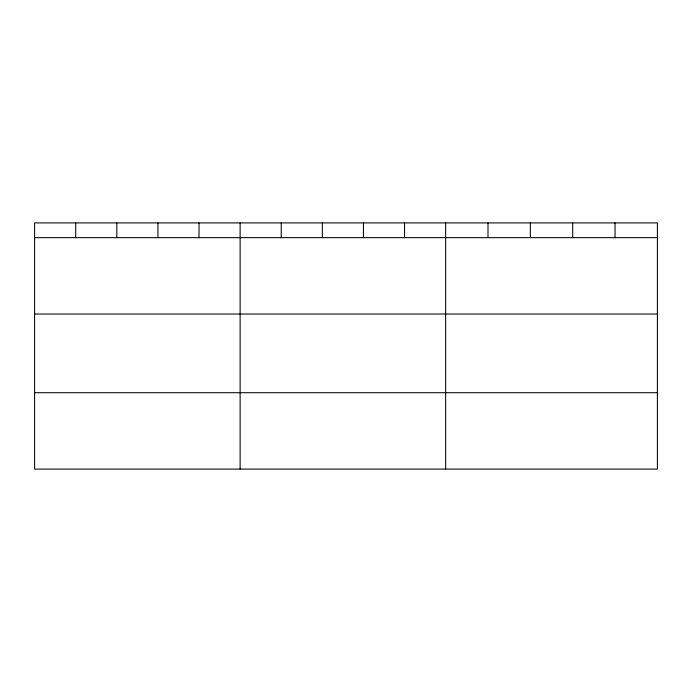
<?xml version="1.0" encoding="UTF-8"?>
<svg xmlns="http://www.w3.org/2000/svg" width="692" height="692" viewBox="0 0 692 692"><rect width="100%" height="100%" fill="white"/><g stroke="black" fill="none" stroke-linecap="round" stroke-linejoin="round"><path stroke-width="1.04" d="M657.4 314.021L657.4 222.919L34.6 222.919L34.6 469.081L657.4 469.081L657.4 314.021L34.6 314.021M34.6 237.65L657.4 237.65M34.6 392.71L657.4 392.71M615.05 222.919L615.05 237.65M572.699 222.919L572.699 237.65M530.349 222.919L530.349 237.65M487.998 222.919L487.998 237.65M445.648 222.919L445.648 469.081M404.543 222.919L404.543 237.65M363.438 222.919L363.438 237.65M322.334 222.919L322.334 237.65M281.229 222.919L281.229 237.65M240.124 222.919L240.124 469.081M199.019 222.919L199.019 237.65M157.914 222.919L157.914 237.65M116.81 222.919L116.81 237.65M75.705 222.919L75.705 237.65"/></g></svg>
